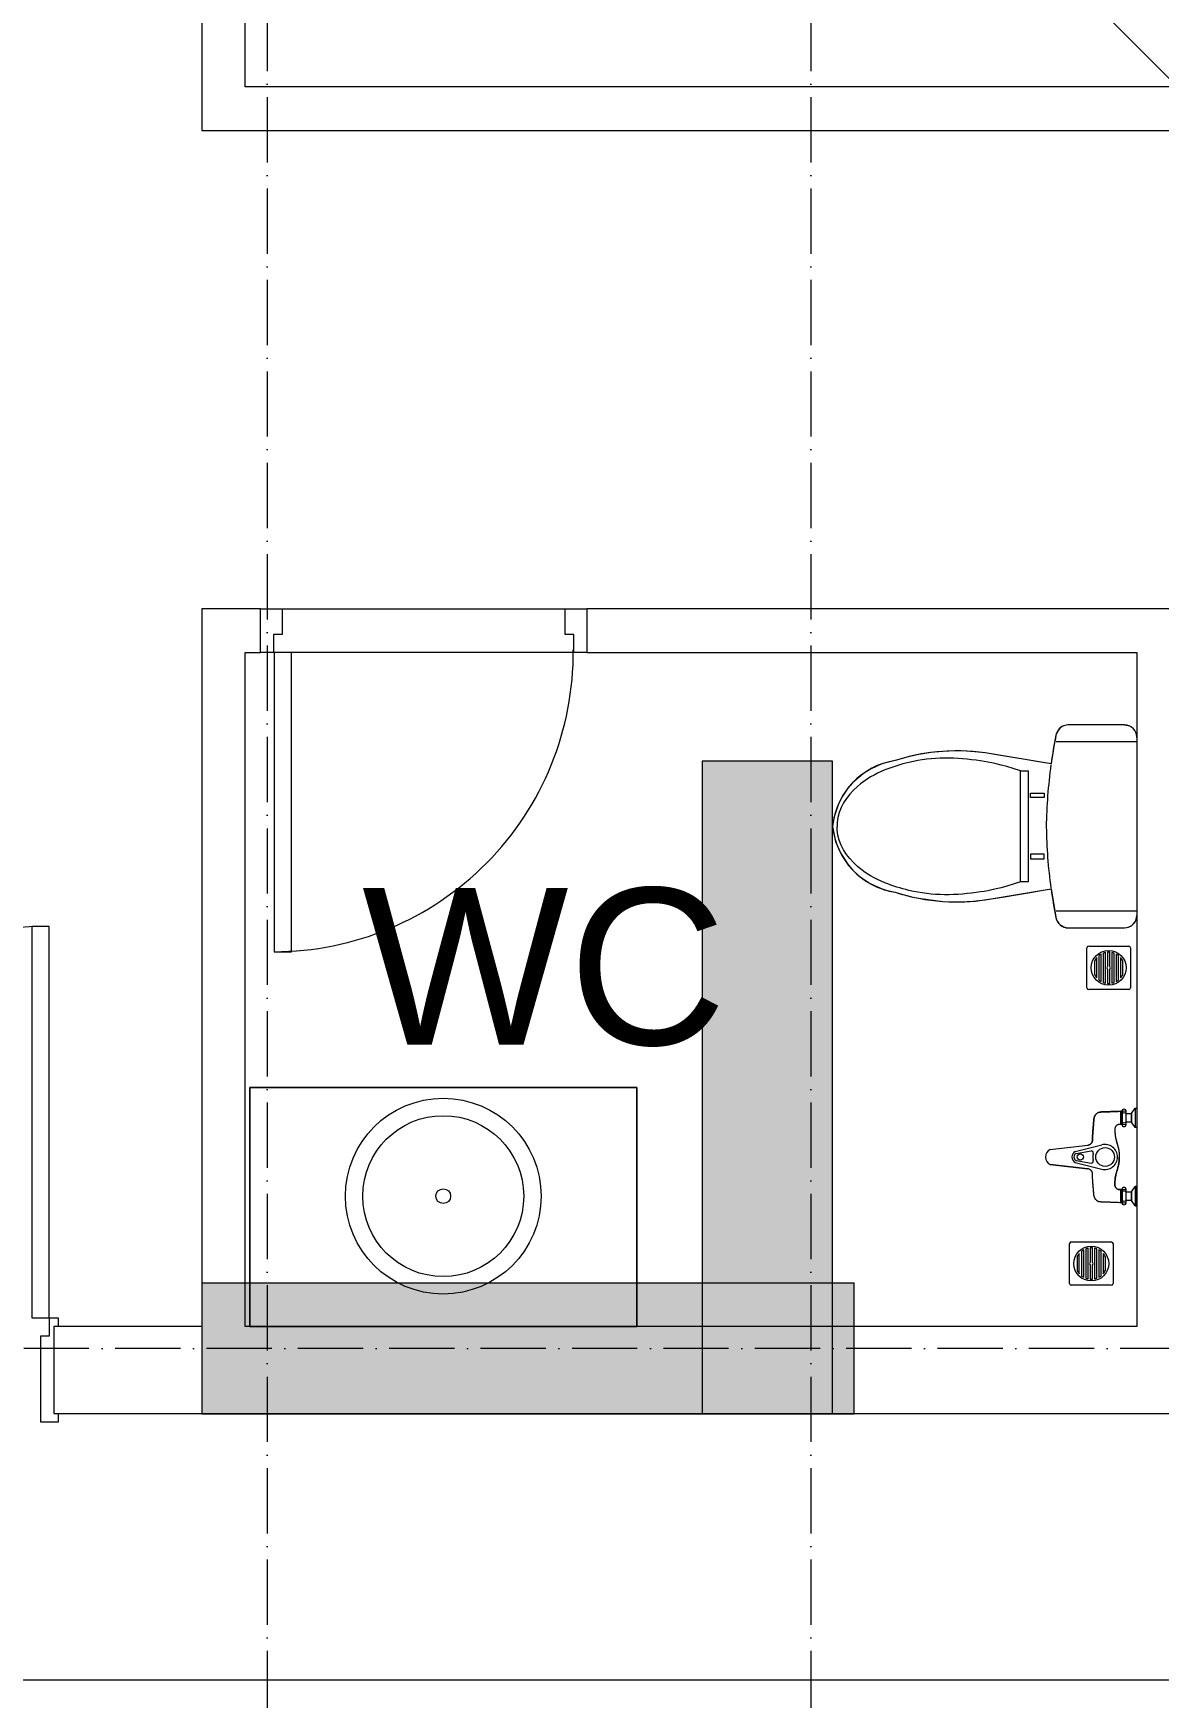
# Model space of a CAD drawing. Header units: millimetres. Extents: x -20144 to 122974, y -38328 to 48263.
# Drawn here: x 99784 to 102372, y 32147 to 35973 of the extents above; entities that cross this region are included whole.
import ezdxf

# ---------------------------------------------------------------- set-up
doc = ezdxf.new("R2010")
doc.units = ezdxf.units.MM
doc.linetypes.add('Grid Line', pattern=[4.2, 3, -0.6, 0, -0.6])
for name, color, linetype, lineweight in [('CHU', 181, 'Continuous', 5), ('CUA', 31, 'Continuous', 9), ('DIM', 1, 'Continuous', 5), ('DIM-200', 1, 'Continuous', 5), ('NET-CAT', 3, 'Continuous', 15), ('NET-THAY', 2, 'Continuous', 9), ('THIET-BI', 44, 'Continuous', 5), ('TRUC', 225, 'Continuous', 5), ('X-COT T20$0$LC.HA', 8, 'Continuous', 9), ('X-COT T23$0$LC.HA', 8, 'Continuous', 9)]:
    doc.layers.add(name, color=color, linetype=linetype, lineweight=lineweight)
doc.styles.add('Arial_3', font='arial_0.ttf', dxfattribs={"height": 400})
doc.styles.add('Arial_4', font='arial_0.ttf', dxfattribs={"height": 360})
doc.styles.add('TA1', font='arial_0.ttf')
doc.dimstyles.new('D_200_KTx2', dxfattribs={"dimtxt": 400, "dimasz": 300, "dimexe": 300, "dimexo": 300, "dimgap": 160, "dimtad": 1, "dimdec": 0, "dimzin": 9, "dimtxsty": 'TA1', "dimblk": 'ARCHTICK', "dimcen": 1, "dimdle": 300, "dimclrd": 256, "dimclre": 256, "dimclrt": 7, "dimadec": 0, "dimazin": 0, "dimtfac": 1, "dimtdec": 0, "dimtix": 1, "dimtmove": 1, "dimatfit": 3, "dimldrblk": 'ARCHTICK', "dimfxl": 0, "dimtolj": 1, "dimtzin": 0, "dimlwd": -1, "dimlwe": -1, "dimarcsym": 0})
doc.dimstyles.new('Diagonal_-_2mm_Arial', dxfattribs={"dimscale": 304.8, "dimtxt": 408.10376, "dimasz": 0.984252, "dimexe": 0.656168, "dimexo": 4.593176, "dimgap": 0.098425, "dimtad": 1, "dimdec": 0, "dimzin": 0, "dimdsep": 46, "dimtxsty": 'Arial_3', "dimblk1": 'OBLIQUE', "dimblk2": 'OBLIQUE', "dimsah": 1, "dimcen": 0.09, "dimdle": 0.656168, "dimazin": 0, "dimtfac": 1, "dimtdec": 4, "dimtix": 1, "dimtmove": 0, "dimatfit": 3, "dimfxl": 0, "dimtvp": 1, "dimtolj": 1, "dimtzin": 0, "dimlwd": 9, "dimlwe": 9, "dimarcsym": 0})

# ---------------------------------------------------------------- blocks, each defined once
blk = doc.blocks.new('CUA VAO CAN HO_0001 - Type 1-1424866-MẶT BẰNG TẦNG 23')
at = {"layer": 'CUA', "lineweight": 5}
for p, q in [((-570, 97.7), (-570, 117.7)), ((-570, 117.7), (-530, 117.7)), ((-530, 117.7), (-530, -81.3)), ((733, 117.7), (773, 117.7)), ((733, -81.3), (733, 117.7)), ((773, 117.7), (773, 97.7)), ((-570, -122.3), (-570, -102.3)), ((-550, -81.3), (-550, -122.3)), ((-530, -81.3), (-550, -81.3)), ((753, -81.3), (733, -81.3)), ((753, -122.3), (753, -81.3)), ((773, -102.3), (773, -122.3)), ((-550, -122.3), (-570, -122.3)), ((773, -122.3), (753, -122.3))]:
    blk.add_line(p, q, dxfattribs=at)
at = {"layer": 'CUA'}
for p, q in [((-509, -122.3), (-549, -122.3)), ((-549, -122.3), (-549, -1022.3)), ((-509, -1022.3), (-509, -122.3)), ((712, -122.3), (752, -122.3)), ((712, -522.3), (712, -122.3)), ((752, -122.3), (752, -522.3)), ((752, -522.3), (712, -522.3)), ((-549, -1022.3), (-509, -1022.3))]:
    blk.add_line(p, q, dxfattribs=at)
at = {"layer": 'CUA', "lineweight": 5}
for centre, radius, start, end in [((-549, -122.3), 900, 270, 0.5), ((752, -122.3), 400, 179.5, 270)]:
    blk.add_arc(centre, radius, start, end, dxfattribs=at)
blk = doc.blocks.new('X-XI2 - X-XI-V141-MẶT BẰNG TẦNG 23')
at = {"layer": 'THIET-BI'}
for p, q in [((-230.6, -16.8), (-233.2, -33.2)), ((-233.2, -29), (-233.2, -157.9)), ((-233.2, -29), (-233.2, -157.9)), ((-233.2, -33.2), (-233.2, -45)), ((-227.9, -12.2), (-230.6, -16.8)), ((-222, -6.1), (-227.9, -12.2)), ((-212.4, -1.2), (-222, -6.1)), ((-204.7, -0.1), (-212.4, -1.2)), ((-194.6, -0.1), (-194.6, -185.7)), ((194.6, -0.1), (194.6, -186.1)), ((215, -2.1), (204.6, -0.1)), ((219.3, -4.2), (215, -2.1)), ((224.8, -8.5), (219.3, -4.2)), ((227.7, -12), (224.8, -8.5)), ((231.6, -19.3), (227.7, -12)), ((233.2, -29), (231.6, -19.3)), ((233.2, -157.9), (233.2, -29)), ((233.2, -157.9), (233.2, -29)), ((233.2, -157.9), (233.2, -29)), ((-233.2, -45), (-233.2, -157.9)), ((-233.2, -157.9), (-232.9, -162.1)), ((-232.9, -162.1), (-231, -169.1)), ((-231, -169.1), (-228, -174.5)), ((-228, -174.5), (-224.2, -178.9)), ((-224.2, -178.9), (-216.9, -183.9)), ((-216.9, -183.9), (-209.4, -186.4)), ((-209.4, -186.4), (-202.4, -187.7)), ((-202.4, -187.7), (-192, -189.7)), ((-192, -189.7), (-184.2, -191.1)), ((-184.2, -191.1), (-168, -193.8)), ((143.8, -197.5), (212.9, -185.5)), ((212.9, -185.5), (220.8, -181.7)), ((220.8, -181.7), (226.5, -176.5)), ((226.5, -176.5), (231.9, -166.7)), ((231.9, -166.7), (233.2, -157.9)), ((-168, -193.8), (-149.9, -196.6)), ((-143.8, -197.5), (-166.7, -335.2)), ((-143.8, -197.5), (-166.7, -335.2)), ((-147.8, -221.1), (-155.3, -266.3)), ((-149.9, -196.6), (-143.8, -197.5)), ((-143.8, -197.5), (-147.8, -221.1)), ((-76.6, -213.5), (-66.1, -213.5)), ((-76.6, -245), (-76.6, -213.5)), ((-66.1, -213.5), (-66.1, -245)), ((64, -213.5), (64, -245)), ((74.4, -213.5), (64, -213.5)), ((74.4, -245), (74.4, -213.5)), ((166.7, -335.2), (143.8, -197.5)), ((166.7, -335.2), (143.8, -197.5)), ((146.9, -216.1), (143.8, -197.5)), ((151.8, -245.3), (146.9, -216.1)), ((-155.3, -266.3), (-157.7, -280.9)), ((-127.7, -249.9), (127.7, -249.9)), ((-127.7, -267.8), (-127.7, -249.9)), ((-66.1, -245), (-76.6, -245)), ((64, -245), (74.4, -245)), ((127.7, -249.9), (127.7, -267.8)), ((157.2, -277.8), (151.8, -245.3)), ((-161.5, -303.8), (-164.6, -322)), ((-157.7, -280.9), (-161.5, -303.8)), ((-8.6, -267.8), (-127.7, -267.8)), ((127.7, -267.8), (-8.6, -267.8)), ((161.7, -304.9), (157.2, -277.8)), ((166.7, -335.2), (161.7, -304.9)), ((-164.6, -322), (-168.9, -349)), ((171.6, -371), (166.7, -335.2)), ((-171, -365.1), (-172.5, -383)), ((-168.9, -349), (-171, -365.1)), ((173.2, -395.8), (171.6, -371)), ((-172.5, -383), (-173.5, -402.2)), ((-173.5, -402.2), (-173.1, -436.1)), ((173.5, -426.5), (173.2, -395.8)), ((-173.1, -436.1), (-172.5, -446.5)), ((-172.5, -446.5), (-169.6, -474.8)), ((165.2, -502.3), (172.5, -446.5)), ((172.5, -446.5), (173.5, -426.5)), ((-169.6, -474.8), (-166.5, -495.3)), ((-166.5, -495.3), (-161.1, -520.9)), ((-161.1, -520.9), (-151.4, -555.9)), ((155.1, -543.7), (161.7, -518.5)), ((161.7, -518.5), (165.2, -502.3)), ((-151.4, -555.9), (-143.5, -587)), ((145.5, -581), (151.4, -555.9)), ((151.4, -555.9), (155.1, -543.7)), ((-143.5, -587), (-131.8, -612.8)), ((131.6, -613.2), (145.5, -581)), ((-131.8, -612.8), (-121.7, -628.9)), ((-121.7, -628.9), (-100.2, -653.8)), ((100.2, -653.8), (114.1, -638.9)), ((114.1, -638.9), (131.6, -613.2)), ((-100.2, -653.8), (-87.5, -664.8)), ((-87.5, -664.8), (-69.9, -676.9)), ((-69.9, -676.9), (-49.6, -687.2)), ((-49.6, -687.2), (-19.9, -696.9)), ((34.6, -692.9), (60.8, -681.9)), ((60.8, -681.9), (86, -665.9)), ((86, -665.9), (100.2, -653.8)), ((-19.9, -696.9), (0, -700.2)), ((0, -700.2), (34.6, -692.9))]:
    blk.add_line(p, q, dxfattribs=at)
for centre, radius, start, end in [((-204.3, -29), 29, 90.9417, 180), ((-204.3, -29), 29, 90.3287, 180), ((204.3, -29), 29, 0, 89.6713), ((204.3, -29), 29, 360, 89.0583), ((-204.3, -157.9), 29, 180, 259.8599), ((-204.3, -157.9), 29, 180, 259.8599), ((18.1, 960), 1168.8, 258.7762, 262.0348), ((18.1, 960), 1168.8, 258.7762, 262.0348), ((-18.1, 960), 1168.8, 277.9652, 281.2238), ((-18.1, 960), 1168.8, 277.9652, 281.2238), ((204.3, -157.9), 29, 280.1401, 360), ((204.3, -157.9), 29, 280.1401, 0), ((18.1, 960), 1168.8, 262.1447, 269.1633), ((-16, 957.7), 1166.4, 270.8375, 277.7683), ((287.1, -414.4), 460.7, 170.0941, 197.8856), ((287.1, -414.4), 460.7, 170.0941, 197.8856), ((-287.1, -414.4), 460.7, 342.1144, 9.9059), ((-287.1, -414.4), 460.7, 342.1144, 9.9059), ((18.2, -529.6), 171.6, 188.8267, 263.9098), ((18.2, -529.6), 171.6, 188.8267, 263.9098), ((-18.2, -529.6), 171.6, 276.0902, 351.1733), ((-18.2, -529.6), 171.6, 276.0902, 351.1733)]:
    blk.add_arc(centre, radius, start, end, dxfattribs=at)
for points in [[(-127.7, -267.8), (-143.4, -315.6), (-152.2, -364.8), (-160.3, -442.2), (-151, -516.8), (-129.6, -585.3), (-93.5, -652), (-37.5, -689.3), (-2.9, -689.4), (0, -689.4)], [(127.7, -267.8), (143.4, -315.6), (152.2, -364.8), (160.3, -442.2), (151, -516.8), (129.6, -585.3), (93.5, -652), (37.5, -689.3), (2.9, -689.4), (0, -689.4)]]:
    blk.add_open_spline(points, degree=3, knots=[12.724379, 12.724379, 12.724379, 12.724379, 75.096459, 151.912755, 228.70098, 282.501534, 351.034079, 439.49288, 447.51098, 447.51098, 447.51098, 447.51098], dxfattribs=at)
blk = doc.blocks.new('X-LA3 - X-LA-1425476-MẶT BẰNG TẦNG 23')
at = {"layer": 'THIET-BI'}
for p, q in [((-445, 550), (445, 550)), ((-445, 0), (-445, 550)), ((445, 550), (-445, 550)), ((-445, 550), (-445, 0)), ((445, 550), (445, 0)), ((445, 0), (445, 550)), ((445, 0), (-445, 0)), ((-445, 0), (445, 0))]:
    blk.add_line(p, q, dxfattribs=at)
for radius in [225, 185, 17]:
    blk.add_circle((0, 300), radius, dxfattribs=at)
blk = doc.blocks.new('CUA WC - Type 1-1365100-MẶT BẰNG TẦNG 23')
at = {"layer": 'CUA', "lineweight": 5}
for p, q in [((-273.5, 47.7), (-223.5, 47.7)), ((-223.5, 47.7), (-223.5, -11.3)), ((426.5, 47.7), (476.5, 47.7)), ((426.5, -11.3), (426.5, 47.7)), ((-243.5, -11.3), (-243.5, -52.3)), ((-223.5, -11.3), (-243.5, -11.3)), ((446.5, -11.3), (426.5, -11.3)), ((446.5, -52.3), (446.5, -11.3)), ((-243.5, -52.3), (-273.5, -52.3)), ((476.5, -52.3), (446.5, -52.3))]:
    blk.add_line(p, q, dxfattribs=at)
at = {"layer": 'CUA'}
for p, q in [((-202.5, -52.3), (-242.5, -52.3)), ((-242.5, -52.3), (-242.5, -740.3)), ((-202.5, -740.3), (-202.5, -52.3)), ((-242.5, -740.3), (-202.5, -740.3))]:
    blk.add_line(p, q, dxfattribs=at)
at = {"layer": 'CUA', "lineweight": 5}
blk.add_arc((-242.5, -52.3), 688, 270, 0.5, dxfattribs=at)
blk = doc.blocks.new('X-SEN1 - X-SEN-1425460-MẶT BẰNG TẦNG 23')
at = {"layer": 'THIET-BI'}
for p, q in [((-27.3, 113.1), (-17.5, 199.2)), ((-17.5, 199.2), (-27.3, 113.1)), ((17.5, 199.2), (27.3, 113.1)), ((17.5, 199.2), (27.3, 113.1)), ((-12.9, 141.7), (-27.6, 80.8)), ((-7.7, 139.6), (-13.8, 105.5)), ((7.7, 139.6), (13.8, 105.5)), ((12.9, 141.7), (27.6, 80.8)), ((-112.5, 3.8), (-99.9, 12.6)), ((-112.5, 3.8), (-99.9, 12.6)), ((-112.5, 0), (-112.5, 3.8)), ((-112.5, 3.8), (-112.5, 0)), ((-67.5, 3.8), (-112.5, 3.8)), ((-67.5, 0), (-112.5, 0)), ((-112.5, 0), (-67.5, 0)), ((-107.2, 34.3), (-105.1, 34.3)), ((-107.2, 34.3), (-72.8, 34.3)), ((-99.9, 25.3), (-107.2, 25.3)), ((-72.8, 25.3), (-107.2, 25.3)), ((-105.1, 34.3), (-105.1, 37.2)), ((-105.1, 37.2), (-74.9, 37.2)), ((-105.1, 34.3), (-105.1, 37.2)), ((-74.9, 34.3), (-105.1, 34.3)), ((-99.9, 12.6), (-99.9, 25.3)), ((-99.9, 12.6), (-99.9, 25.3)), ((-99.9, 12.6), (-80.1, 12.6)), ((-80.1, 12.6), (-99.9, 12.6)), ((-80.1, 25.3), (-80.1, 12.6)), ((-72.8, 25.3), (-80.1, 25.3)), ((-80.1, 25.3), (-80.1, 12.6)), ((-80.1, 12.6), (-67.5, 3.8)), ((-80.1, 12.6), (-67.5, 3.8)), ((-74.9, 37.2), (-74.9, 34.3)), ((-74.9, 37.2), (-74.9, 34.3)), ((-74.9, 34.3), (-72.8, 34.3)), ((-67.5, 3.8), (-67.5, 0)), ((-67.5, 0), (-67.5, 3.8)), ((67.5, 3.8), (80.1, 12.6)), ((67.5, 3.8), (80.1, 12.6)), ((67.5, 0), (67.5, 3.8)), ((112.5, 3.8), (67.5, 3.8)), ((67.5, 0), (67.5, 3.8)), ((112.5, 0), (67.5, 0)), ((112.5, 0), (67.5, 0)), ((72.8, 34.3), (74.9, 34.3)), ((72.8, 34.3), (107.2, 34.3)), ((80.1, 25.3), (72.8, 25.3)), ((107.2, 25.3), (72.8, 25.3)), ((74.9, 34.3), (74.9, 37.2)), ((74.9, 37.2), (105.1, 37.2)), ((74.9, 34.3), (74.9, 37.2)), ((105.1, 34.3), (74.9, 34.3)), ((80.1, 12.6), (80.1, 25.3)), ((80.1, 12.6), (80.1, 25.3)), ((99.9, 12.6), (80.1, 12.6)), ((80.1, 12.6), (99.9, 12.6)), ((99.9, 12.6), (80.1, 12.6)), ((99.9, 25.3), (99.9, 12.6)), ((107.2, 25.3), (99.9, 25.3)), ((99.9, 25.3), (99.9, 12.6)), ((99.9, 12.6), (112.5, 3.8)), ((99.9, 12.6), (112.5, 3.8)), ((105.1, 37.2), (105.1, 34.3)), ((105.1, 37.2), (105.1, 34.3)), ((105.1, 34.3), (107.2, 34.3)), ((112.5, 3.8), (112.5, 0)), ((112.5, 3.8), (112.5, 0))]:
    blk.add_line(p, q, dxfattribs=at)
for centre, radius in [((0, 130.1), 7.2), ((0, 73.2), 21.5)]:
    blk.add_circle(centre, radius, dxfattribs=at)
for centre, radius, start, end in [((0, 191), 19.3, 25.0481, 154.9519), ((0, 191), 19.3, 25.0481, 154.9519), ((0, 134.7), 14.7, 28.4144, 151.5856), ((0, 136.6), 8.24, 21.1294, 158.8706), ((-0.4, 73.2), 28.3, 164.3307, 270.7483), ((-9.4, 104.7), 4.5, 169.8444, 285.9297), ((-0.4, 73.2), 28.3, 89.2517, 105.9297), ((0.4, 73.2), 28.3, 74.0703, 90.7483), ((0.4, 73.2), 28.3, 269.2517, 15.6693), ((9.4, 104.7), 4.5, 254.0703, 10.1556), ((-102.9, 29.8), 6.9, 148.0246, 211.9754), ((-102.9, 29.8), 6.9, 148.0246, 211.9754), ((-107.2, 32.5), 1.8, 90, 148.0246), ((-107.2, 32.5), 1.8, 90, 148.0246), ((-107.2, 27.1), 1.8, 211.9754, 270), ((-107.2, 27.1), 1.8, 211.9754, 270), ((-112.5, 29.8), 6.9, 319.2845, 40.7155), ((-94.4, 29.8), 6.9, 139.2845, 220.7155), ((-85.4, 29.8), 6.9, 319.2845, 40.7155), ((-67.5, 29.8), 6.9, 139.2845, 220.7155), ((-72.8, 32.5), 1.8, 31.9754, 90), ((-72.8, 32.5), 1.8, 31.9754, 90), ((-72.8, 27.1), 1.8, 270, 328.0246), ((-72.8, 27.1), 1.8, 270, 328.0246), ((-77.1, 29.8), 6.9, 328.0246, 31.9754), ((-77.1, 29.8), 6.9, 328.0246, 31.9754), ((77.1, 29.8), 6.9, 148.0246, 211.9754), ((77.1, 29.8), 6.9, 148.0246, 211.9754), ((72.8, 32.5), 1.8, 90, 148.0246), ((72.8, 32.5), 1.8, 90, 148.0246), ((72.8, 27.1), 1.8, 211.9754, 270), ((72.8, 27.1), 1.8, 211.9754, 270), ((67.5, 29.8), 6.9, 319.2845, 40.7155), ((85.6, 29.8), 6.9, 139.2845, 220.7155), ((94.6, 29.8), 6.9, 319.2845, 40.7155), ((112.5, 29.8), 6.9, 139.2845, 220.7155), ((107.2, 32.5), 1.8, 31.9754, 90), ((107.2, 32.5), 1.8, 31.9754, 90), ((107.2, 27.1), 1.8, 270, 328.0246), ((107.2, 27.1), 1.8, 270, 328.0246), ((102.9, 29.8), 6.9, 328.0246, 31.9754), ((102.9, 29.8), 6.9, 328.0246, 31.9754)]:
    blk.add_arc(centre, radius, start, end, dxfattribs=at)
for points, knots in [([(-105.1, 37.2), (-105.1, 39.1), (-104.9, 42.9), (-104.6, 50.4), (-104.3, 58), (-104.1, 65.5), (-103.9, 70.3), (-103.8, 73.6), (-103.7, 75.5), (-103.7, 76.9), (-103.6, 78.3), (-103.6, 79.5), (-103.6, 80.5), (-103.6, 81.2), (-103.5, 81.8), (-103.5, 82.3), (-103.5, 82.7), (-103.4, 83.3), (-103.3, 84.3), (-103.2, 85.5), (-103.1, 86.6), (-102.8, 87.6), (-102.6, 88.2), (-102.3, 88.9), (-101.9, 89.7), (-101.3, 90.8), (-100.4, 91.9), (-99.2, 93.4), (-97.8, 94.7), (-96.2, 95.8), (-95, 96.6), (-93.7, 97.2), (-92.4, 97.7), (-91.2, 98.1), (-90.3, 98.4), (-89.7, 98.5), (-89.3, 98.6), (-88.8, 98.7), (-88, 98.8), (-86.8, 99), (-85.6, 99.1), (-84.7, 99.1), (-84, 99.2), (-83.3, 99.3), (-82.3, 99.4), (-81.2, 99.5), (-79.7, 99.6), (-76.9, 99.8), (-72.8, 100.2), (-67.2, 100.7), (-61.6, 101.2), (-56, 101.5), (-51.7, 101.8), (-48.8, 101.9), (-47.3, 101.9), (-46.1, 101.9), (-45.1, 102), (-44.4, 102), (-43.6, 102), (-42.6, 102), (-41.4, 102), (-40.1, 102), (-39.3, 102.1), (-38.8, 102.1), (-38.5, 102.2), (-38.1, 102.2), (-37.6, 102.3), (-36.8, 102.4), (-35.6, 102.6), (-34.3, 103), (-33.2, 103.5), (-32.5, 104), (-31.7, 104.6), (-30.5, 105.7), (-29, 107.6), (-27.9, 110.1), (-27.4, 112), (-27.3, 113.1)], [-1, -1, -1, -1, -0.958333, -0.916667, -0.833333, -0.791667, -0.75, -0.729167, -0.71875, -0.708333, -0.697917, -0.6875, -0.682292, -0.677083, -0.671875, -0.669271, -0.666667, -0.661458, -0.65625, -0.645833, -0.635417, -0.630208, -0.625, -0.619792, -0.614583, -0.604167, -0.59375, -0.583333, -0.5625, -0.552083, -0.541667, -0.53125, -0.520833, -0.510417, -0.505208, -0.5, -0.497396, -0.494792, -0.489583, -0.479167, -0.46875, -0.463542, -0.458333, -0.453125, -0.447917, -0.4375, -0.427083, -0.416667, -0.375, -0.333333, -0.291667, -0.25, -0.208333, -0.197917, -0.1875, -0.177083, -0.171875, -0.166667, -0.161458, -0.15625, -0.145833, -0.135417, -0.130208, -0.127604, -0.125, -0.122396, -0.119792, -0.114583, -0.104167, -0.09375, -0.083333, -0.078125, -0.072917, -0.0625, -0.041667, -0.020833, 0, 0, 0, 0]), ([(-105.1, 37.2), (-104.5, 52.3), (-103.9, 68.7), (-103.3, 87.5), (-99.6, 93.9), (-92.4, 98.5), (-72.6, 100.1), (-54, 102.2), (-33.9, 102), (-28.7, 107.4), (-27.8, 111), (-27.3, 113.1)], [0, 0, 0, 0, 45.441328, 49.333631, 56.110562, 66.562664, 73.682324, 114.966912, 125.570438, 129.900151, 136.284558, 136.284558, 136.284558, 136.284558]), ([(27.3, 113.1), (27.4, 112), (27.9, 110.1), (29, 107.6), (30.5, 105.7), (31.7, 104.6), (32.5, 104), (33.2, 103.5), (34.3, 103), (35.6, 102.6), (36.8, 102.4), (37.6, 102.3), (38.1, 102.2), (38.5, 102.2), (38.8, 102.1), (39.3, 102.1), (40.1, 102), (41.4, 102), (42.6, 102), (43.6, 102), (44.4, 102), (45.1, 102), (46.1, 101.9), (47.3, 101.9), (48.8, 101.9), (51.7, 101.8), (56, 101.5), (61.6, 101.2), (67.2, 100.7), (72.8, 100.2), (76.9, 99.8), (79.7, 99.6), (81.2, 99.5), (82.3, 99.4), (83.3, 99.3), (84, 99.2), (84.7, 99.1), (85.6, 99.1), (86.8, 99), (88, 98.8), (88.9, 98.7), (89.6, 98.5), (90.3, 98.4), (91.2, 98.1), (92.4, 97.7), (93.7, 97.2), (95, 96.6), (96.2, 95.8), (97.4, 95), (98.5, 94), (99.5, 93), (100.4, 91.9), (101.3, 90.8), (101.9, 89.7), (102.3, 88.9), (102.6, 88.2), (102.8, 87.6), (103.1, 86.6), (103.2, 85.7), (103.3, 84.8), (103.4, 84.1), (103.4, 83.5), (103.4, 83), (103.5, 82.5), (103.5, 81.9), (103.6, 81), (103.6, 79.8), (103.6, 78.3), (103.7, 76.9), (103.7, 75.5), (103.8, 73.6), (103.9, 68.4), (104.2, 61.7), (104.5, 54.2), (104.7, 48.5), (104.9, 42.9), (105.1, 39.1), (105.1, 37.2)], [-1, -1, -1, -1, -0.979167, -0.958333, -0.9375, -0.927083, -0.921875, -0.916667, -0.90625, -0.895833, -0.885417, -0.880208, -0.877604, -0.875, -0.872396, -0.869792, -0.864583, -0.854167, -0.84375, -0.838542, -0.833333, -0.828125, -0.822917, -0.8125, -0.802083, -0.791667, -0.75, -0.708333, -0.666667, -0.625, -0.583333, -0.572917, -0.5625, -0.552083, -0.546875, -0.541667, -0.536458, -0.53125, -0.520833, -0.510417, -0.505208, -0.5, -0.494792, -0.489583, -0.479167, -0.46875, -0.458333, -0.447917, -0.4375, -0.427083, -0.416667, -0.40625, -0.395833, -0.385417, -0.380208, -0.375, -0.369792, -0.364583, -0.354167, -0.348958, -0.34375, -0.338542, -0.335938, -0.333333, -0.328125, -0.322917, -0.3125, -0.302083, -0.291667, -0.28125, -0.270833, -0.25, -0.166667, -0.125, -0.083333, -0.041667, 0, 0, 0, 0]), ([(105.1, 37.2), (104.5, 52.3), (103.9, 68.7), (103.3, 87.5), (99.6, 93.9), (92.4, 98.5), (72.6, 100.1), (54, 102.2), (33.9, 102), (28.7, 107.4), (27.8, 111), (27.3, 113.1)], [0, 0, 0, 0, 45.441328, 49.333631, 56.110562, 66.562664, 73.682324, 114.966912, 125.570438, 129.900151, 136.284558, 136.284558, 136.284558, 136.284558]), ([(-74.9, 37.2), (-74.9, 39.9), (-75, 44.9), (-67.9, 51.6), (-55.3, 50.7), (-39.4, 48.7), (-24.4, 43.4), (-11.8, 40.7), (0, 41)], [0, 0, 0, 0, 8.475038, 15.961674, 29.255673, 47.963091, 70.422589, 93.837243, 93.837243, 93.837243, 93.837243]), ([(0, 41), (-2, 40.9), (-5.6, 40.9), (-10.3, 41.2), (-14.4, 41.6), (-18, 42.2), (-21.2, 42.9), (-24.2, 43.7), (-27.1, 44.6), (-30, 45.4), (-32.9, 46.3), (-35.8, 47.2), (-38.8, 47.9), (-41.8, 48.6), (-45.1, 49.2), (-48.4, 49.8), (-51.8, 50.2), (-54.8, 50.5), (-56.9, 50.7), (-58.1, 50.8), (-59, 50.9), (-59.9, 51), (-60.8, 51), (-61.5, 51), (-62.1, 51), (-62.6, 51), (-63, 51), (-63.6, 51), (-64.4, 50.9), (-65.1, 50.8), (-65.7, 50.7), (-66.1, 50.6), (-66.5, 50.5), (-67.1, 50.4), (-68.1, 50.1), (-69.1, 49.6), (-70.1, 49), (-71.1, 48.3), (-72, 47.4), (-72.8, 46.6), (-73.3, 45.8), (-73.8, 45.1), (-74.1, 44.3), (-74.4, 43.5), (-74.6, 42.6), (-74.7, 41.9), (-74.8, 41.3), (-74.8, 40.9), (-74.9, 40.4), (-74.9, 39.8), (-74.9, 38.8), (-74.9, 37.9), (-74.9, 37.2)], [-1, -1, -1, -1, -0.958333, -0.916667, -0.875, -0.833333, -0.791667, -0.75, -0.708333, -0.666667, -0.625, -0.583333, -0.541667, -0.5, -0.458333, -0.416667, -0.375, -0.333333, -0.3125, -0.302083, -0.291667, -0.28125, -0.270833, -0.260417, -0.255208, -0.25, -0.244792, -0.239583, -0.229167, -0.21875, -0.213542, -0.208333, -0.203125, -0.197917, -0.1875, -0.166667, -0.15625, -0.145833, -0.125, -0.114583, -0.104167, -0.09375, -0.083333, -0.072917, -0.0625, -0.052083, -0.046875, -0.041667, -0.036458, -0.03125, -0.020833, 0, 0, 0, 0]), ([(74.9, 37.2), (74.9, 39.9), (75, 44.9), (67.9, 51.6), (55.3, 50.7), (39.4, 48.7), (24.4, 43.4), (11.8, 40.7), (0, 41)], [0, 0, 0, 0, 8.475038, 15.961674, 29.255673, 47.963091, 70.422589, 93.837243, 93.837243, 93.837243, 93.837243]), ([(74.9, 37.2), (74.9, 37.9), (74.9, 38.8), (74.9, 39.8), (74.9, 40.4), (74.8, 40.9), (74.8, 41.3), (74.7, 41.9), (74.6, 42.6), (74.4, 43.5), (74.2, 44.1), (73.9, 44.7), (73.7, 45.2), (73.3, 45.8), (72.8, 46.6), (72, 47.4), (71.1, 48.3), (70.1, 49), (69.1, 49.6), (68.1, 50.1), (67.1, 50.4), (66.5, 50.5), (66.1, 50.6), (65.7, 50.7), (65.1, 50.8), (64.4, 50.9), (63.6, 51), (63, 51), (62.4, 51), (61.7, 51), (60.8, 51), (59.9, 51), (59, 50.9), (58.1, 50.8), (56.9, 50.7), (54.8, 50.5), (51.8, 50.2), (48.4, 49.8), (45.1, 49.2), (41.8, 48.6), (38.8, 47.9), (35.8, 47.2), (32.9, 46.3), (30, 45.4), (27.1, 44.6), (24.2, 43.7), (21.2, 42.9), (18, 42.2), (14.4, 41.6), (10.3, 41.2), (5.6, 40.9), (2, 40.9), (0, 41)], [-1, -1, -1, -1, -0.979167, -0.96875, -0.963542, -0.958333, -0.953125, -0.947917, -0.9375, -0.927083, -0.916667, -0.911458, -0.90625, -0.895833, -0.885417, -0.875, -0.854167, -0.84375, -0.833333, -0.8125, -0.802083, -0.796875, -0.791667, -0.786458, -0.78125, -0.770833, -0.760417, -0.755208, -0.75, -0.739583, -0.729167, -0.71875, -0.708333, -0.697917, -0.6875, -0.666667, -0.625, -0.583333, -0.541667, -0.5, -0.458333, -0.416667, -0.375, -0.333333, -0.291667, -0.25, -0.208333, -0.166667, -0.125, -0.083333, -0.041667, 0, 0, 0, 0])]:
    blk.add_open_spline(points, degree=3, knots=knots, dxfattribs=at)
blk = doc.blocks.new('X-PHEU - X-PHEU-1231512-MẶT BẰNG TẦNG 23')
at = {"layer": 'THIET-BI'}
for p, q in [((25, 29), (25, 121)), ((29, 125), (121, 125)), ((125, 121), (125, 29)), ((42.5, 90.5), (42.5, 59.5)), ((47.5, 51.8), (47.5, 98.2)), ((52.5, 103.1), (52.5, 46.9)), ((57.5, 43.5), (57.5, 106.5)), ((62.5, 108.8), (62.5, 41.2)), ((67.5, 39.8), (67.5, 110.2)), ((72.5, 110.9), (72.5, 78.1)), ((77.5, 78.1), (77.5, 110.9)), ((82.5, 110.2), (82.5, 39.8)), ((87.5, 41.2), (87.5, 108.8)), ((92.5, 106.5), (92.5, 43.5)), ((97.5, 46.9), (97.5, 103.1)), ((102.5, 98.2), (102.5, 51.8)), ((107.5, 59.5), (107.5, 90.5)), ((72.5, 71.9), (72.5, 39.1)), ((77.5, 39.1), (77.5, 71.9)), ((121, 25), (29, 25))]:
    blk.add_line(p, q, dxfattribs=at)
blk.add_circle((75, 75), 40, dxfattribs=at)
for centre, radius, start, end in [((29, 121), 4, 90, 180), ((121, 121), 4, 0, 90), ((75, 75), 36, 139.8082, 154.5256), ((75, 75), 36, 119.0853, 128.6822), ((75, 75), 36, 102.0247, 110.3175), ((75, 75), 4, 128.6822, 231.3178), ((75, 75), 36, 90, 93.9821), ((75, 75), 36, 86.0179, 90), ((75, 75), 4, 308.6822, 51.3178), ((75, 75), 36, 69.6825, 77.9753), ((75, 75), 36, 51.3178, 60.9147), ((75, 75), 36, 25.4744, 40.1918), ((75, 75), 36, 205.4744, 220.1918), ((75, 75), 36, 231.3178, 240.9147), ((75, 75), 36, 249.6825, 257.9753), ((75, 75), 36, 266.0179, 270), ((75, 75), 36, 270, 273.9821), ((75, 75), 36, 282.0247, 290.3175), ((75, 75), 36, 299.0853, 308.6822), ((75, 75), 36, 319.8082, 334.5256), ((29, 29), 4, 180, 270), ((121, 29), 4, 270, 360)]:
    blk.add_arc(centre, radius, start, end, dxfattribs=at)
blk = doc.blocks.new('DIMBLOCK113-MẶT BẰNG TẦNG 23')
at = {"layer": 'DIM-200', "lineweight": 9, "transparency": 16777216}
for p, q in [((102414.4, 35649.9), (102414.4, 39399.9)), ((102414.4, 39199.9), (102264.4, 39349.9)), ((102904, 39199.9), (102214.4, 39199.9)), ((102414.4, 39199.9), (102564.4, 39049.9)), ((102414.4, 39199.9), (102904, 39199.9)), ((102414.4, 35849.9), (102264.4, 35999.9)), ((102972.6, 35849.9), (102214.4, 35849.9)), ((102414.4, 35849.9), (102564.4, 35699.9)), ((102414.4, 35849.9), (102972.6, 35849.9))]:
    blk.add_line(p, q, dxfattribs=at)
at = {"layer": 'DIM-200', "color": 0, "lineweight": 9, "transparency": 16777216, "insert": (101865.1, 36909.6), "char_height": 400, "width": 1476.708, "attachment_point": 1, "rotation": 90, "line_spacing_factor": 0.941778, "style": 'Arial_3'}
blk.add_mtext('3350', dxfattribs=at)
blk = doc.blocks.new('_Oblique')
at = {"color": 0, "linetype": 'ByBlock', "lineweight": -2}
blk.add_line((-0.5, -0.5), (0.5, 0.5), dxfattribs=at)
blk = doc.blocks.new('_ArchTick')
at = {"color": 0, "const_width": 0.15}
blk.add_lwpolyline([(-0.5, -0.5), (0.5, 0.5)], dxfattribs=at)
blk = doc.blocks.new('*D735')
at = {"layer": 'Defpoints', "color": 0, "transparency": 16777216}
for p in [(75036.6, 32799.9), (108071.5, 32799.9), (75036.6, 32187.2)]:
    blk.add_point(p, dxfattribs=at)
at = {"layer": 'DIM', "transparency": 16777216}
for p, q in [((75036.6, 32499.9), (75036.6, 31887.2)), ((108071.5, 32499.9), (108071.5, 31887.2)), ((108371.5, 32187.2), (74736.6, 32187.2))]:
    blk.add_line(p, q, dxfattribs=at)
at = {"layer": 'DIM', "transparency": 16777216, "xscale": 300, "yscale": 300, "zscale": 300, "rotation": 180}
blk.add_blockref('_ArchTick', (75036.6, 32187.2), dxfattribs=at)
at = {"layer": 'DIM', "transparency": 16777216, "xscale": 300, "yscale": 300, "zscale": 300}
blk.add_blockref('_ArchTick', (108071.5, 32187.2), dxfattribs=at)
at = {"layer": 'DIM', "color": 7, "transparency": 16777216, "insert": (91554, 32551.6), "char_height": 400, "attachment_point": 5, "style": 'TA1'}
blk.add_mtext('\\A1;33035', dxfattribs=at)
blk = doc.blocks.new('X-COT T20')
at = {"layer": 'X-COT T20$0$LC.HA'}
h = blk.add_hatch(color=256, dxfattribs=at)
h.dxf.hatch_style = 1
h.paths.add_polyline_path([(33250, -8100.1), (32950, -8100.1), (32950, -9600.1), (33250, -9600.1)])
at = {"ltscale": 1000, "elevation": 0}
blk.add_lwpolyline([(33250, -8100.1), (32950, -8100.1), (32950, -9600.1), (33250, -9600.1)], close=True, dxfattribs=at)
blk = doc.blocks.new('A$C69B33B05')
at = {"layer": 'X-COT T23$0$LC.HA'}
h = blk.add_hatch(color=256, dxfattribs=at)
h.dxf.hatch_style = 1
h.paths.add_polyline_path([(33300, -9600.1), (33300, -9300.1), (31800, -9300.1), (31800, -9600.1)])
at = {"ltscale": 1000}
blk.add_lwpolyline([(33300, -9600.1), (33300, -9300.1), (31800, -9300.1), (31800, -9600.1)], close=True, dxfattribs=at)
at = {"ltscale": 2000}
blk.add_blockref('X-COT T20', (0, 0), dxfattribs=at)

msp = doc.modelspace()

# ---------------------------------------------------------------- linework, layer by layer
at = {"layer": 'NET-CAT'}
for p, q in [((100171.5, 39299.9), (100171.5, 35749.9)), ((100271.5, 35849.9), (100271.5, 39199.9)), ((102621.5, 35849.9), (100271.5, 35849.9)), ((100171.5, 35749.9), (102621.5, 35749.9)), ((100306.5, 34649.9), (100171.5, 34649.9)), ((100171.5, 34649.9), (100171.5, 32999.9)), ((100306.5, 34549.9), (100306.5, 34649.9)), ((103621.5, 34649.9), (101056.5, 34649.9)), ((101056.5, 34649.9), (101056.5, 34549.9)), ((100271.5, 34549.9), (100306.5, 34549.9)), ((100271.5, 32999.9), (100271.5, 34549.9)), ((101056.5, 34549.9), (102321.5, 34549.9)), ((102321.5, 34549.9), (102321.5, 33502.4)), ((102321.5, 33457.4), (102321.5, 33322.4)), ((102321.5, 33277.4), (102321.5, 32999.9)), ((100171.5, 32999.9), (99831.6, 32999.9)), ((99831.6, 32999.9), (99831.6, 32799.9)), ((102321.5, 32999.9), (100271.5, 32999.9)), ((99831.6, 32799.9), (100271.5, 32799.9)), ((100271.5, 32799.9), (106221.5, 32799.9))]:
    msp.add_line(p, q, dxfattribs=at)
at = {"layer": 'NET-THAY'}
for p, q in [((100356.5, 34649.9), (101006.5, 34649.9)), ((101026.5, 34549.9), (100377.5, 34549.9))]:
    msp.add_line(p, q, dxfattribs=at)
at = {"layer": 'TRUC', "linetype": 'Grid Line', "ltscale": 50}
for p, q in [((100321.5, 43599.9), (100321.5, -4500.1)), ((101571.5, 43599.9), (101571.5, -7167.6)), ((119871.5, 32949.9), (64778.6, 32949.9))]:
    msp.add_line(p, q, dxfattribs=at)

# ---------------------------------------------------------------- block references
at = {"layer": 'CUA'}
msp.add_blockref('CUA WC - Type 1-1365100-MẶT BẰNG TẦNG 23', (100580, 34602.2), dxfattribs=at)
at = {"layer": 'CUA', "rotation": 180}
msp.add_blockref('CUA VAO CAN HO_0001 - Type 1-1424866-MẶT BẰNG TẦNG 23', (99271.5, 32897.7), dxfattribs=at)
at = {"layer": 'NET-CAT'}
msp.add_blockref('A$C69B33B05', (68371.5, 42399.9), dxfattribs=at)
at = {"layer": 'THIET-BI'}
for name, p, rotation in [('X-XI2 - X-XI-V141-MẶT BẰNG TẦNG 23', (102321.6, 34149.9), 269.9999999999991), ('X-SEN1 - X-SEN-1425460-MẶT BẰNG TẦNG 23', (102321.5, 33389.9), 90.0000000000001)]:
    msp.add_blockref(name, p, dxfattribs=dict(at, rotation=rotation))
for name, p in [('X-PHEU - X-PHEU-1231512-MẶT BẰNG TẦNG 23', (102181.5, 33749.9)), ('X-LA3 - X-LA-1425476-MẶT BẰNG TẦNG 23', (100726.5, 32999.9)), ('X-PHEU - X-PHEU-1231512-MẶT BẰNG TẦNG 23', (102141.5, 33069.9))]:
    msp.add_blockref(name, p, dxfattribs=at)

# ---------------------------------------------------------------- texts
at = {"layer": 'CHU', "color": 7, "insert": (101377.7, 34007.9), "char_height": 360, "width": 868.6, "attachment_point": 3, "line_spacing_factor": 0.936439, "style": 'Arial_4'}
msp.add_mtext('\\pt2540.0016,5079.9996,7620.0012,10159.9992,12700.0008,15239.9988,17780.0004,20319.9984,22860,25400.0016,27939.9996,30480.0012,33019.9992,35560.0008,38099.9988,40640.0004,43179.9984,45720,48260.0016,50799.9996,53340.0012,55879.9992,58420.0008,60959.9988,63500.0004,66039.9984,68580,71120.0016,73659.9996,76200.0012,78739.9992,81280.0008;WC', dxfattribs=at)

# ---------------------------------------------------------------- dimensions: what is measured, and where the dimension line sits
at = {"layer": 'DIM', "lineweight": 9}
dim = msp.add_linear_dim(base=(102414.4, 39199.9), p1=(101572.6, 35849.9), p2=(101504, 39199.9), angle=90, dimstyle='Diagonal_-_2mm_Arial', override={"dimpost": '<>', "dimfxl": 3350.700651}, dxfattribs=at)
dim.commit()
dim.dimension.update_dxf_attribs({"geometry": 'DIMBLOCK113-MẶT BẰNG TẦNG 23', "text_midpoint": (102180, 37524.9)})
at = {"layer": 'DIM'}
dim = msp.add_linear_dim(base=(75036.6, 32187.2), p1=(108071.5, 32799.9), p2=(75036.6, 32799.9), dimstyle='D_200_KTx2', dxfattribs=at)
dim.commit()
dim.dimension.update_dxf_attribs({"geometry": '*D735', "text_midpoint": (91554, 32551.6)})

doc.saveas('drawing.dxf')
